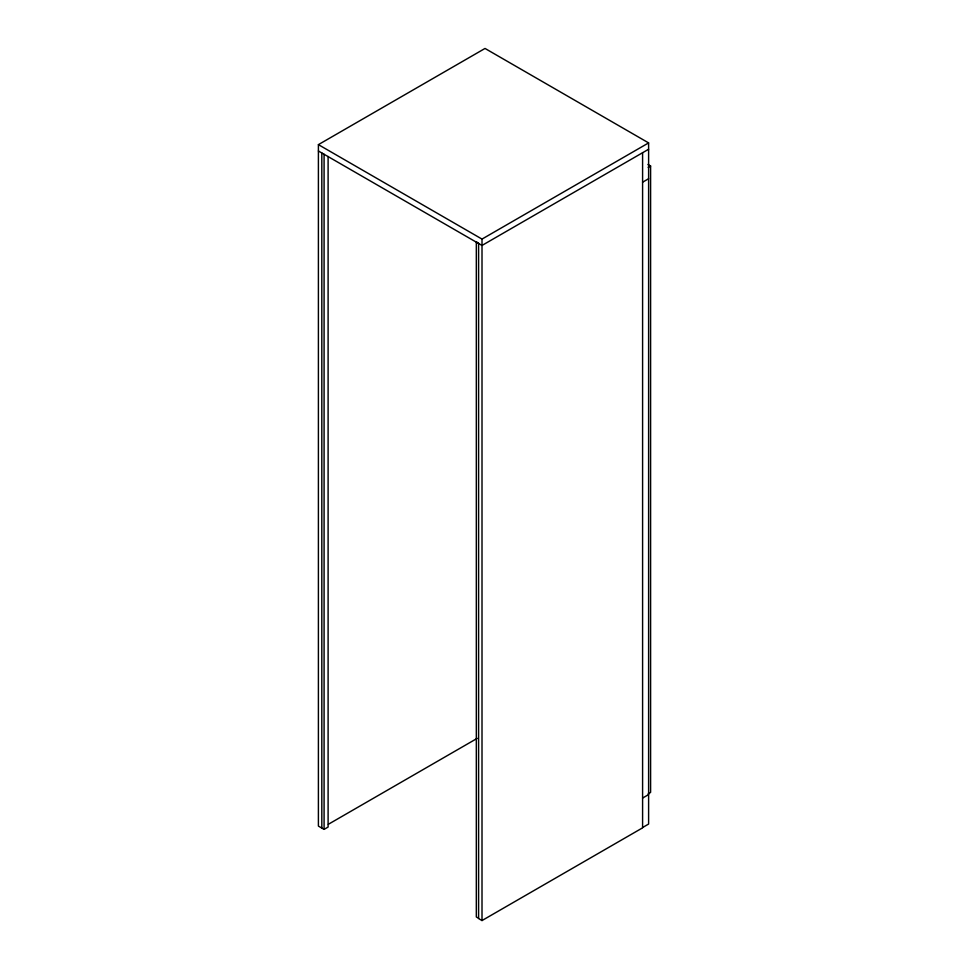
<?xml version="1.0" encoding="UTF-8"?>
<svg xmlns="http://www.w3.org/2000/svg" width="969" height="969" viewBox="0 0 969 969"><rect width="100%" height="100%" fill="white"/><g stroke="black" fill="none" stroke-linecap="round" stroke-linejoin="round"><path stroke-width="1.45" d="M328.103 156.493L328.103 827.054L324.082 829.379L318.401 826.097L318.401 144.635L485.021 48.45L648.612 142.903L648.612 824.05L642.592 827.526M318.401 144.635L482.005 239.089L648.612 142.903M648.612 149.25L482.005 245.448L318.401 150.994M648.188 167.383L650.599 165.99L650.599 792.424L648.188 793.817M642.592 182.208L648.612 178.732M328.346 824.292L477.184 738.366M642.592 798.056L648.612 794.58M478.601 918.273L476.324 916.965L476.324 241.862L478.601 243.171L478.601 918.588L482.005 920.55L642.592 827.841L642.592 152.727M647.97 164.476L650.599 165.99M482.005 239.089L482.005 920.55M324.082 154.265L324.082 829.379M321.817 152.957L321.817 828.071"/></g></svg>
